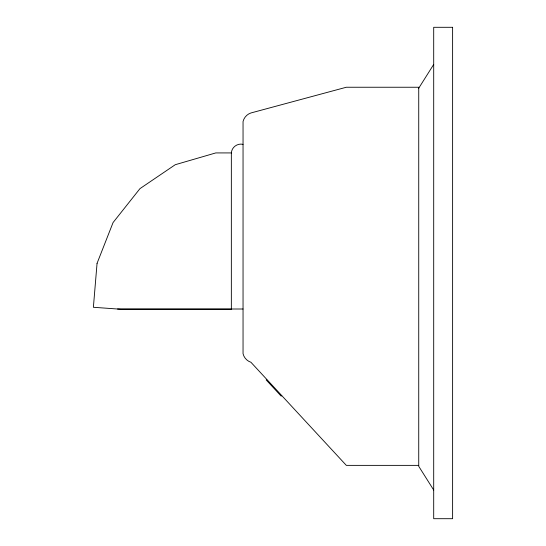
<?xml version="1.0" encoding="UTF-8"?>
<svg xmlns="http://www.w3.org/2000/svg" width="546" height="546" viewBox="0 0 546 546"><rect width="100%" height="100%" fill="white"/><g stroke="black" fill="none" stroke-linecap="round" stroke-linejoin="round"><path stroke-width="0.82" d="M231.402 153.283C231.32 147.413 237.401 142.963 243.045 144.362M418.734 88.179L433.701 64.442M266.769 379.388L266.195 379.927L281.176 396.116L281.75 395.577M117.547 309.009L231.347 309.009M231.456 309.009L243.045 309.009M418.734 465.369L346.328 465.369L250.921 362.264C247.017 360.995 243.987 357.685 243.045 353.692L243.045 121.54C243.987 117.547 247.017 114.237 250.921 112.967L346.328 87.244L418.734 87.244L418.734 466.304L433.701 490.042M97.058 263.336L93.386 307.282L120.843 309.241L231.347 309.241L231.347 152.921L215.786 152.921L175.273 164.701L139.96 188.636L113.07 222.55L97.058 263.336M452.614 27.3L433.701 27.3L433.701 518.7L452.614 518.7L452.614 27.3"/></g></svg>
